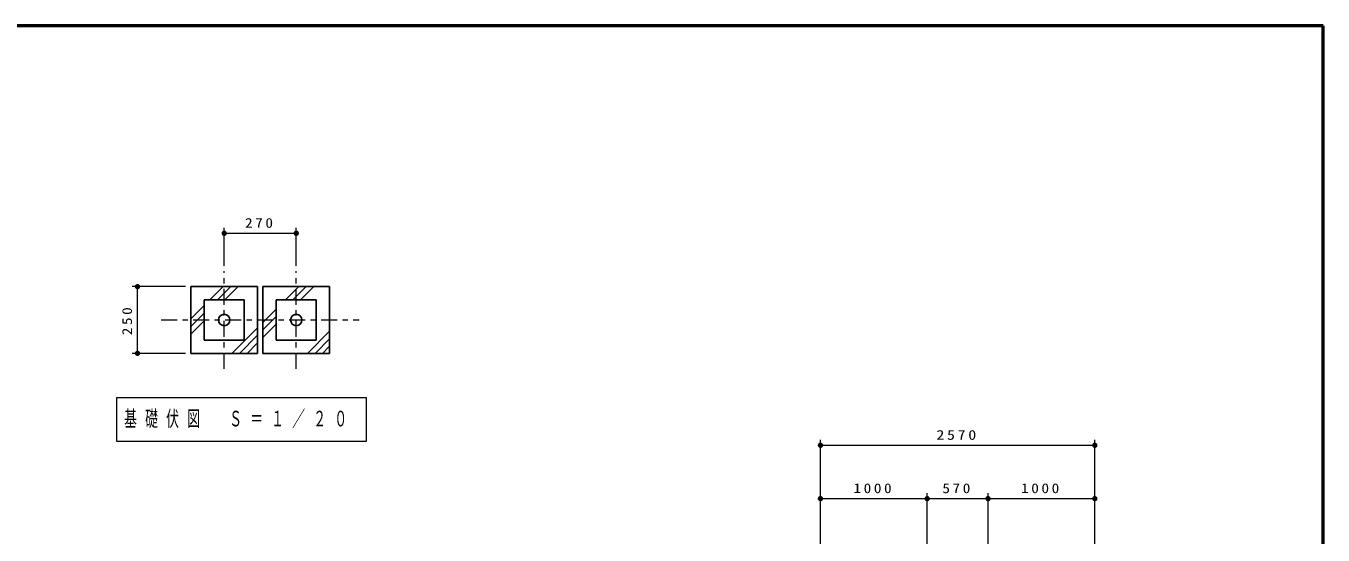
# Model space of a CAD drawing. Units: millimetres on the paper, scale 1:20, with parts at other scales. Extents: x 1295 to 1680, y 0 to 267.
# Drawn here: x 1437 to 1680, y 171.6 to 267 of the extents above; entities that cross this region are included whole.
import ezdxf

# ---------------------------------------------------------------- set-up
doc = ezdxf.new("R2010")
doc.units = ezdxf.units.MM
doc.linetypes.add('USER2', pattern=[6, 3, -1, 1, -1])
for name, color, linetype, lineweight in [('1_20', 7, 'Continuous', 13), ('1_50', 7, 'Continuous', 13), ('NAKAMURA図枠', 7, 'Continuous', 13)]:
    doc.layers.add(name, color=color, linetype=linetype, lineweight=lineweight)
doc.styles.add('ＭＳ ゴシック', font='')
doc.styles.get('ＭＳ ゴシック').set_extended_font_data('MS Gothic')

# ---------------------------------------------------------------- blocks, each defined once
blk = doc.blocks.new('filled_dot')
at = {"color": 0, "linetype": 'Continuous', "lineweight": -2, "const_width": 1.25}
blk.add_lwpolyline([(-0.625, 0, 1), (0.625, 0, 1)], format="xyb", close=True, dxfattribs=at)

msp = doc.modelspace()

# ---------------------------------------------------------------- linework, layer by layer
at = {"layer": '1_20'}
for p, q in [((1474.146, 222.031), (1474.146, 229.133)), ((1487.646, 222.031), (1487.646, 229.133)), ((1474.146, 228.133), (1487.646, 228.133)), ((1466.896, 218.133), (1456.896, 218.133)), ((1457.896, 205.633), (1457.896, 218.133)), ((1471.454, 215.633), (1473.954, 218.133)), ((1472.868, 215.633), (1475.368, 218.133)), ((1474.283, 215.633), (1476.783, 218.133)), ((1485.596, 215.633), (1488.096, 218.133)), ((1487.011, 215.633), (1489.511, 218.133)), ((1488.425, 215.633), (1490.925, 218.133)), ((1467.896, 212.074), (1470.396, 214.574)), ((1481.396, 211.432), (1483.896, 213.932)), ((1467.896, 210.66), (1470.396, 213.16)), ((1467.896, 209.246), (1470.396, 211.746)), ((1481.396, 210.018), (1483.896, 212.518)), ((1475.596, 205.633), (1480.396, 210.432)), ((1477.011, 205.633), (1480.396, 209.018)), ((1481.396, 208.604), (1483.896, 211.104)), ((1489.738, 205.633), (1493.896, 209.79)), ((1478.425, 205.633), (1480.396, 207.604)), ((1491.153, 205.633), (1493.896, 208.376)), ((1492.567, 205.633), (1493.896, 206.961)), ((1466.896, 205.633), (1456.896, 205.633)), ((1453.996, 197.301), (1453.996, 189.168)), ((1500.796, 197.301), (1453.996, 197.301)), ((1500.796, 189.168), (1500.796, 197.301)), ((1453.996, 189.168), (1500.796, 189.168))]:
    msp.add_line(p, q, dxfattribs=at)
at = {"layer": '1_20', "linetype": 'USER2'}
for p, q in [((1474.146, 202.734), (1474.146, 221.031)), ((1487.646, 202.734), (1487.646, 221.031)), ((1462.316, 211.883), (1499.395, 211.883))]:
    msp.add_line(p, q, dxfattribs=at)
at = {"layer": '1_20', "lineweight": 25}
for p, q in [((1480.396, 218.133), (1467.896, 218.133)), ((1467.896, 218.133), (1467.896, 205.633)), ((1480.396, 205.633), (1480.396, 218.133)), ((1493.896, 218.133), (1481.396, 218.133)), ((1481.396, 218.133), (1481.396, 205.633)), ((1493.896, 205.633), (1493.896, 218.133)), ((1477.896, 215.633), (1470.396, 215.633)), ((1470.396, 215.633), (1470.396, 208.133)), ((1477.896, 208.133), (1477.896, 215.633)), ((1491.396, 215.633), (1483.896, 215.633)), ((1483.896, 215.633), (1483.896, 208.133)), ((1491.396, 208.133), (1491.396, 215.633)), ((1470.396, 208.133), (1477.896, 208.133)), ((1483.896, 208.133), (1491.396, 208.133)), ((1467.896, 205.633), (1480.396, 205.633)), ((1481.396, 205.633), (1493.896, 205.633))]:
    msp.add_line(p, q, dxfattribs=at)
for centre in [(1474.146, 211.883), (1487.646, 211.883)]:
    msp.add_circle(centre, 1.067, dxfattribs=at)
at = {"layer": '1_50'}
for p, q in [((1585.84, 179.4), (1585.84, 189.4)), ((1585.84, 188.4), (1637.24, 188.4)), ((1637.24, 179.4), (1637.24, 189.4)), ((1585.84, 157.45), (1585.84, 179.4)), ((1585.84, 178.4), (1605.84, 178.4)), ((1605.84, 149), (1605.84, 179.4)), ((1605.84, 178.4), (1617.24, 178.4)), ((1617.24, 149), (1617.24, 179.4)), ((1617.24, 178.4), (1637.24, 178.4)), ((1637.24, 157.45), (1637.24, 179.4))]:
    msp.add_line(p, q, dxfattribs=at)
at = {"layer": 'NAKAMURA図枠', "lineweight": 50}
for p, q in [((1680, 267), (1295, 267)), ((1680, 0), (1680, 267))]:
    msp.add_line(p, q, dxfattribs=at)

# ---------------------------------------------------------------- block references
at = {"layer": '1_20', "xscale": 0.4, "yscale": 0.4}
msp.add_blockref('filled_dot', (1474.146, 228.133), dxfattribs=at)
for p, rotation in [((1487.646, 228.133), 180), ((1457.896, 218.133), 270), ((1457.896, 205.633), 90)]:
    msp.add_blockref('filled_dot', p, dxfattribs=dict(at, rotation=rotation))
at = {"layer": '1_50', "xscale": 0.4, "yscale": 0.4}
for p in [(1585.84, 188.4), (1585.84, 178.4), (1605.84, 178.4), (1617.24, 178.4)]:
    msp.add_blockref('filled_dot', p, dxfattribs=at)
at = {"layer": '1_50', "xscale": 0.4, "yscale": 0.4, "rotation": 180}
for p in [(1637.24, 188.4), (1605.84, 178.4), (1617.24, 178.4), (1637.24, 178.4)]:
    msp.add_blockref('filled_dot', p, dxfattribs=at)

# ---------------------------------------------------------------- texts
at = {"layer": '1_20', "style": 'ＭＳ ゴシック'}
for s, insert, char_height, attachment_point in [('\\T1.33;\\W1.15;270', (1480.896, 229.133), 1.833, 8), ('\\T1.64;\\W0.6;基礎伏図\u3000Ｓ＝１／２０', (1455.396, 193.234), 2.933, 4)]:
    msp.add_mtext(s, dxfattribs=dict(at, insert=insert, char_height=char_height, attachment_point=attachment_point))
at = {"layer": '1_20', "insert": (1456.896, 211.883), "char_height": 1.833, "attachment_point": 8, "rotation": 90, "style": 'ＭＳ ゴシック'}
msp.add_mtext('\\T1.33;\\W1.15;250', dxfattribs=at)
at = {"layer": '1_50', "char_height": 1.833, "attachment_point": 8, "style": 'ＭＳ ゴシック'}
for s, insert in [('\\T1.33;\\W1.2;2570', (1611.54, 189.4)), ('\\T1.33;\\W1.15;1000', (1595.84, 179.4)), ('\\T1.33;\\W1.15;570', (1611.54, 179.4)), ('\\T1.33;\\W1.15;1000', (1627.24, 179.4))]:
    msp.add_mtext(s, dxfattribs=dict(at, insert=insert))

doc.saveas('drawing.dxf')
